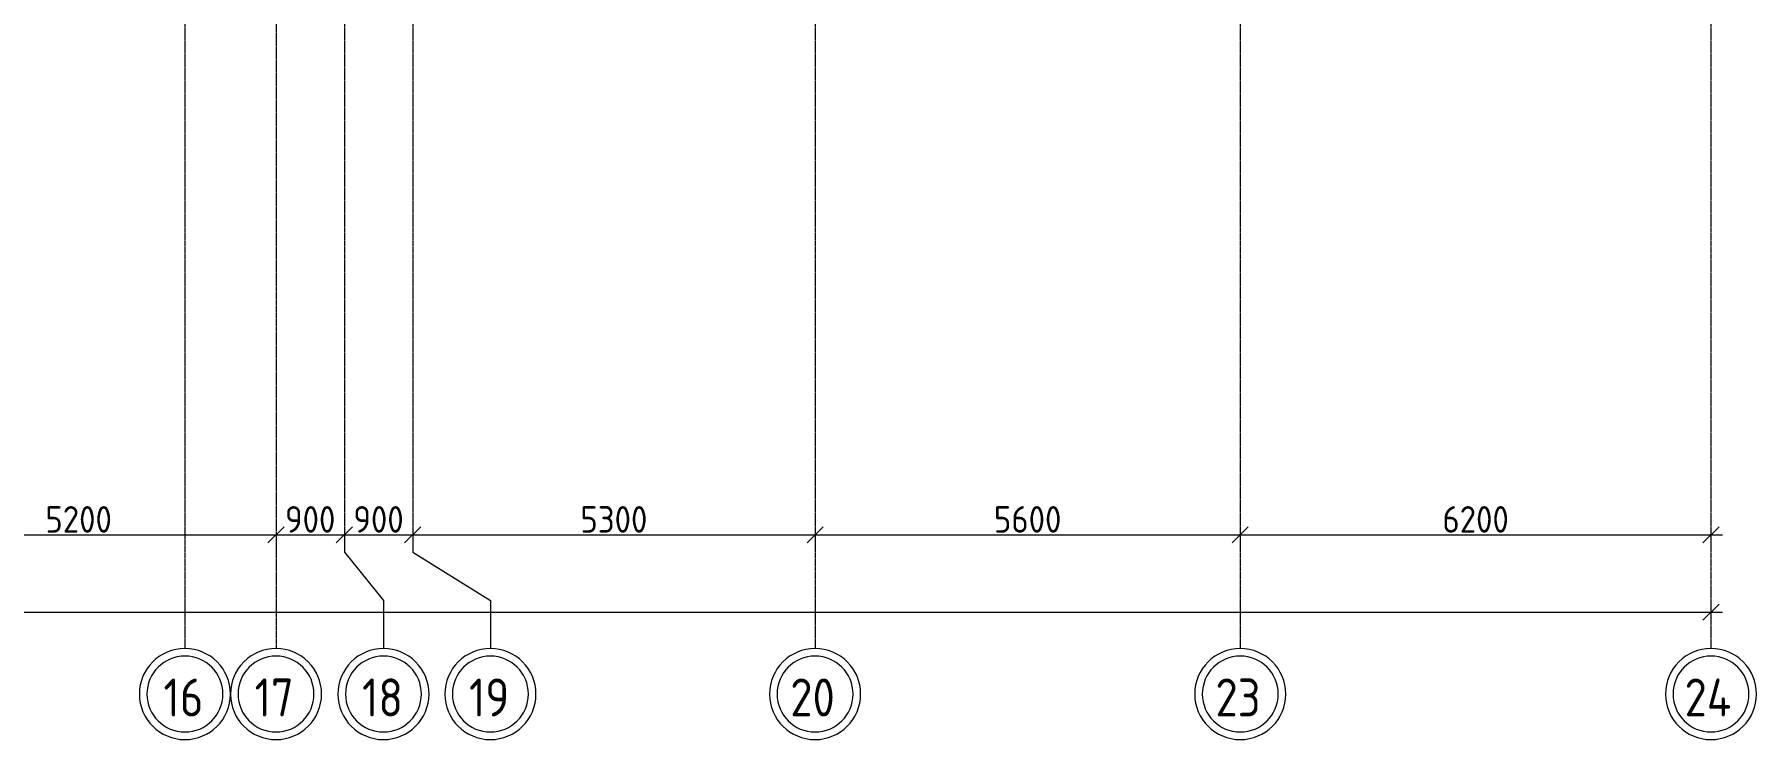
# Model space of a CAD drawing. Header units: millimetres. Extents: x -695119 to 412940, y -249585 to 622758.
# Drawn here: x 25012 to 47694, y -80966 to -71673 of the extents above; entities that cross this region are included whole.
import ezdxf

# ---------------------------------------------------------------- set-up
doc = ezdxf.new("R2010")
doc.units = ezdxf.units.MM
doc.linetypes.add('ADSK_Линия сетки', pattern=[25, 20, -2.5, 0, -2.5])
doc.layers.add('Оси', color=252, linetype='Continuous', lineweight=9)
doc.layers.add('Размеры', color=7, linetype='Continuous', lineweight=9)
doc.styles.add('GOST Common', font='', dxfattribs={"width": 0.9, "height": 500})
doc.styles.add('ISOCPEUR', font='isocpeur.ttf', dxfattribs={"width": 0.9, "height": 350})
doc.styles.get('GOST Common').set_extended_font_data('GOST type B')

# ---------------------------------------------------------------- blocks, each defined once
blk = doc.blocks.new('_Oblique')
at = {"color": 0, "linetype": 'ByBlock', "lineweight": -2}
blk.add_line((-0.5, -0.5), (0.5, 0.5), dxfattribs=at)
blk = doc.blocks.new('1 этаж')
at = {"layer": 'Оси', "color": 251, "linetype": 'ADSK_Линия сетки', "true_color": 0x636466}
for p, q in [((-16756, -96281), (-16756, -160943)), ((-17956, -131547), (-17956, -160943)), ((-15856, -131547), (-15856, -159673)), ((-14956, -131547), (-14956, -159673)), ((-9656, -131547), (-9656, -160943)), ((-4056, -131547), (-4056, -160943)), ((2144, -131547), (2144, -160943))]:
    blk.add_line(p, q, dxfattribs=at)
at = {"layer": 'Оси', "color": 251, "true_color": 0x636466}
for p, q in [((-15856, -159673), (-15341, -160308)), ((-14956, -159673), (-13932, -160308)), ((-15341, -160308), (-15341, -160943)), ((-13932, -160308), (-13932, -160943))]:
    blk.add_line(p, q, dxfattribs=at)
at = {"layer": 'Оси', "color": 251, "lineweight": 20, "true_color": 0x636466}
for centre, radius, start, end in [((-17956, -161543), 600, 0, 180), ((-16756, -161543), 600, 0, 180), ((-15341, -161543), 600, 0, 180), ((-13932, -161543), 600, 0, 180), ((-9656, -161543), 600, 0, 180), ((-4056, -161543), 600, 0, 180), ((2144, -161543), 600, 0, 180), ((-17956, -161543), 500, 0, 180), ((-16756, -161543), 500, 0, 180), ((-15341, -161543), 500, 0, 180), ((-13932, -161543), 500, 0, 180), ((-9656, -161543), 500, 0, 180), ((-4056, -161543), 500, 0, 180), ((2144, -161543), 500, 0, 180), ((-17956, -161543), 600, 180, 0), ((-17956, -161543), 500, 180, 0), ((-16756, -161543), 600, 180, 0), ((-16756, -161543), 500, 180, 0), ((-15341, -161543), 600, 180, 0), ((-15341, -161543), 500, 180, 0), ((-13932, -161543), 600, 180, 0), ((-13932, -161543), 500, 180, 0), ((-9656, -161543), 600, 180, 0), ((-9656, -161543), 500, 180, 0), ((-4056, -161543), 600, 180, 0), ((-4056, -161543), 500, 180, 0), ((2144, -161543), 600, 180, 0), ((2144, -161543), 500, 180, 0)]:
    blk.add_arc(centre, radius, start, end, dxfattribs=at)
at = {"layer": 'Размеры', "color": 251, "lineweight": 18, "true_color": 0x636466}
for p, q in [((-22106, -159446), (-16606, -159446)), ((-16906, -159446), (-15706, -159446)), ((-16006, -159446), (-14806, -159446)), ((-15106, -159446), (-9506, -159446)), ((-9806, -159446), (-3906, -159446)), ((-4206, -159446), (2294, -159446)), ((-16756, -159496), (-16756, -159596)), ((-16756, -159496), (-16756, -159596)), ((-15856, -159496), (-15856, -159596)), ((-15856, -159496), (-15856, -159596)), ((-14956, -159496), (-14956, -159596)), ((-14956, -159496), (-14956, -159596)), ((-9656, -159496), (-9656, -159596)), ((-9656, -159496), (-9656, -159596)), ((-4056, -159496), (-4056, -159596)), ((-4056, -159496), (-4056, -159596)), ((2144, -159496), (2144, -159596)), ((-65706, -160464), (2294, -160464)), ((2144, -160514), (2144, -160614))]:
    blk.add_line(p, q, dxfattribs=at)
at = {"layer": 'Размеры', "color": 251, "lineweight": 18, "true_color": 0x636466, "xscale": 212.1, "yscale": 212.1, "zscale": 212.1}
for p in [(-16756, -159446), (-15856, -159446), (-14956, -159446), (-9656, -159446), (-4056, -159446), (2144, -159446), (2144, -160464)]:
    blk.add_blockref('_Oblique', p, dxfattribs=at)
at = {"layer": 'Размеры', "color": 251, "lineweight": 18, "true_color": 0x636466, "xscale": 212.1, "yscale": 212.1, "zscale": 212.1, "rotation": 180}
for p in [(-16756, -159446), (-15856, -159446), (-14956, -159446), (-9656, -159446), (-4056, -159446)]:
    blk.add_blockref('_Oblique', p, dxfattribs=at)
at = {"layer": 'Оси', "color": 251, "true_color": 0x636466, "style": 'GOST Common', "width": 0.9}
for s, p in [('16', (-18238, -161838)), ('17', (-17038, -161838)), ('18', (-15623, -161838)), ('19', (-14214, -161838)), ('20', (-9983, -161838)), ('23', (-4383, -161838)), ('24', (1796, -161838))]:
    blk.add_text(s, height=500, dxfattribs=at).set_placement(p)
at = {"layer": 'Размеры', "color": 251, "lineweight": 20, "true_color": 0x636466, "char_height": 350, "attachment_point": 5, "style": 'ISOCPEUR'}
for s, insert, width in [('\\A1;5200', (-19356, -159241), 1059.58), ('\\A1;900', (-16306, -159241), 794.69), ('\\A1;900', (-15406, -159241), 794.69), ('\\A1;5300', (-12306, -159241), 1059.58), ('\\A1;5600', (-6856, -159241), 1059.58), ('\\A1;6200', (-956, -159241), 1059.58)]:
    blk.add_mtext(s, dxfattribs=dict(at, insert=insert, width=width))

msp = doc.modelspace()

# ---------------------------------------------------------------- block references
msp.add_blockref('1 этаж', (44950.089, 81176.937))

doc.saveas('drawing.dxf')
